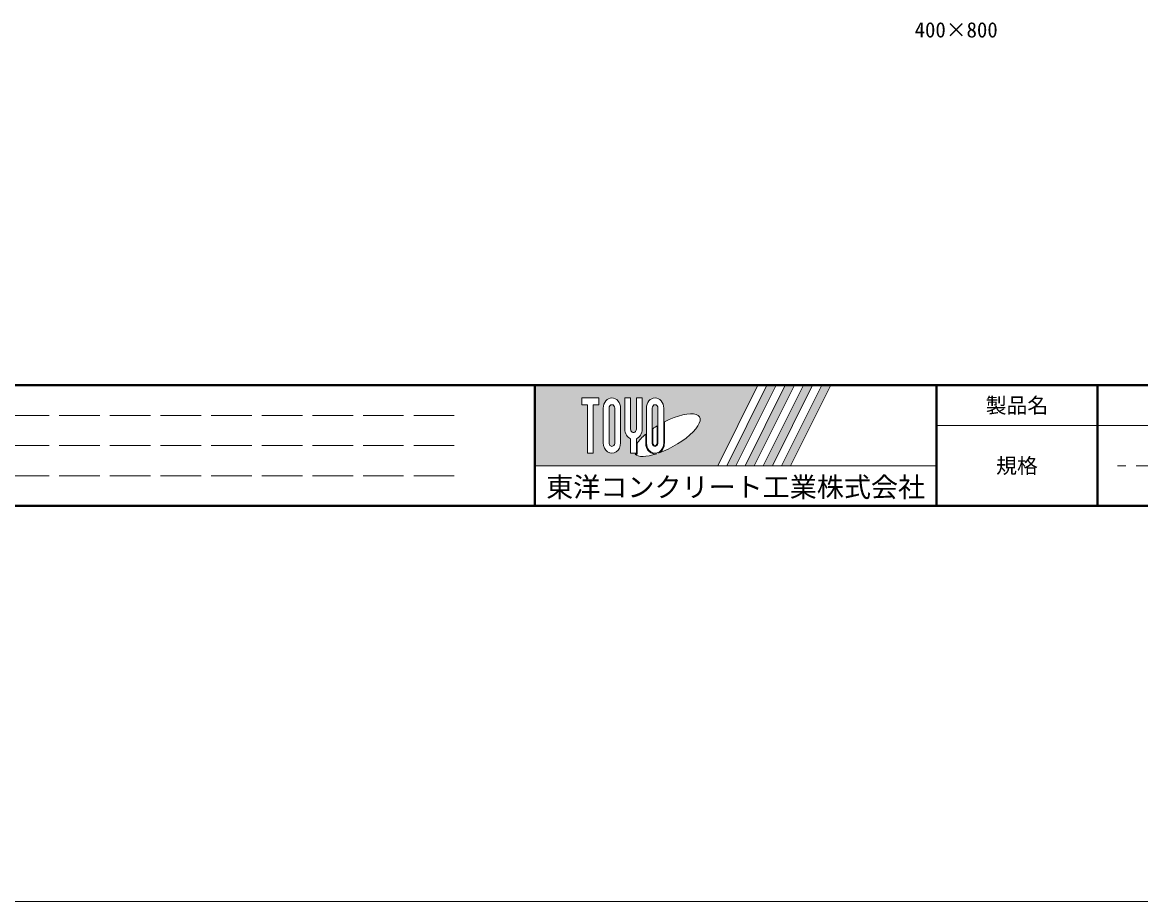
# Model space of a CAD drawing. Units: millimetres at full size; details may follow other scales. Extents: x -3301 to 90699, y 107523 to 139162.
# Drawn here: x 1637 to 5115, y 127269 to 130002 of the extents above; entities that cross this region are included whole.
import ezdxf
from ezdxf.enums import TextEntityAlignment as Align

# ---------------------------------------------------------------- set-up
doc = ezdxf.new("R2010")
doc.units = ezdxf.units.MM
doc.header["$LTSCALE"] = 21
doc.linetypes.add('DASHED', pattern=[7.5, 6, -1.5])
doc.linetypes.add('USER1', pattern=[1.35, 0.75, -0.6])
for name, color, linetype, lineweight in [('0_2', 7, 'USER1', 9), ('図枠', 7, 'Continuous', 5), ('枠', 5, 'Continuous', 13), ('補助線', 8, 'Continuous', 13)]:
    doc.layers.add(name, color=color, linetype=linetype, lineweight=lineweight)
doc.styles.add('ＭＳ ゴシック', font='')
doc.styles.get('ＭＳ ゴシック').set_extended_font_data('MS Gothic')

msp = doc.modelspace()

# ---------------------------------------------------------------- hatches: boundary and pattern name
at = {"layer": '図枠'}
h = msp.add_hatch(color=256, dxfattribs=at)
h.paths.add_polyline_path([(3230.46, 128874.01), (3230.46, 128624.01), (3799.6, 128624.01), (3924.6, 128874.01)])
edge = h.paths.add_edge_path(flags=16)
edge.add_ellipse((3642.27, 128719.21), major_axis=(101.01, 56.54), ratio=0.3471473, start_angle=-144.31122, end_angle=72.1899, ccw=False)
edge.add_ellipse((3604.87, 128694.8), major_axis=(0, 34.38), ratio=0.8463542, start_angle=-160.70346, end_angle=-90)
edge.add_line((3633.96, 128694.8), (3633.96, 128760.33))
edge = h.paths.add_edge_path(flags=16)
edge.add_ellipse((3604.87, 128803.22), major_axis=(0, 31.73), ratio=0.8463542, start_angle=-90, end_angle=90, ccw=False)
edge.add_line((3631.72, 128803.22), (3631.72, 128694.8))
edge.add_ellipse((3604.87, 128694.8), major_axis=(0, 31.73), ratio=0.8463542, start_angle=90, end_angle=-90, ccw=False)
edge.add_line((3578.01, 128694.8), (3578.01, 128803.22))
edge = h.paths.add_edge_path(flags=16)
edge.add_line((3613.82, 128803.22), (3613.82, 128694.8))
edge.add_ellipse((3604.87, 128694.8), major_axis=(0, 10.58), ratio=0.8463542, start_angle=90, end_angle=-90, ccw=False)
edge.add_line((3595.91, 128694.8), (3595.91, 128803.22))
edge.add_ellipse((3604.87, 128803.22), major_axis=(0, 10.58), ratio=0.8463542, start_angle=-90, end_angle=90, ccw=False)
edge = h.paths.add_edge_path(flags=16)
edge.add_line((3611.58, 128747.8), (3611.58, 128694.8))
edge.add_ellipse((3604.87, 128694.8), major_axis=(0, 7.93), ratio=0.8463542, start_angle=90, end_angle=-90, ccw=False)
edge.add_line((3598.15, 128694.8), (3598.15, 128739.13))
edge.add_ellipse((3642.27, 128719.21), major_axis=(101.01, 56.54), ratio=0.3471473, start_angle=107.79174, end_angle=126.47132, ccw=False)
edge = h.paths.add_edge_path(flags=16)
edge.add_ellipse((3537.73, 128737.77), major_axis=(0, 31.73), ratio=0.8463542, start_angle=-163.34117, end_angle=-90, ccw=False)
edge.add_line((3546.68, 128707.86), (3546.68, 128663.07))
edge.add_line((3546.68, 128663.07), (3528.78, 128663.07))
edge.add_line((3528.78, 128663.07), (3528.78, 128707.86))
edge.add_ellipse((3537.73, 128737.77), major_axis=(0, 31.73), ratio=0.8463542, start_angle=90, end_angle=163.34117, ccw=False)
edge.add_line((3510.87, 128737.77), (3510.87, 128834.95))
edge.add_line((3510.87, 128834.95), (3528.78, 128834.95))
edge.add_line((3528.78, 128834.95), (3528.78, 128737.77))
edge.add_ellipse((3537.73, 128737.77), major_axis=(0, 10.58), ratio=0.8463542, start_angle=90, end_angle=-90)
edge.add_line((3546.68, 128737.77), (3546.68, 128834.95))
edge.add_line((3546.68, 128834.95), (3564.58, 128834.95))
edge.add_line((3564.58, 128834.95), (3564.58, 128737.77))
edge = h.paths.add_edge_path(flags=16)
edge.add_line((3575.77, 128722.17), (3575.77, 128694.8))
edge.add_ellipse((3604.87, 128694.8), major_axis=(0, 34.38), ratio=0.8463542, start_angle=90, end_angle=-171.54427)
edge.add_ellipse((3642.27, 128719.21), major_axis=(101.01, 56.54), ratio=0.3471473, start_angle=-178.64954, end_angle=-148.29244, ccw=False)
edge.add_line((3542.82, 128660.43), (3548.92, 128660.43))
edge.add_line((3548.92, 128660.43), (3548.92, 128693.95))
edge.add_ellipse((3642.27, 128719.21), major_axis=(101.01, 56.54), ratio=0.3471473, start_angle=148.21912, end_angle=165.90812, ccw=False)
edge = h.paths.add_edge_path(flags=16)
edge.add_ellipse((3470.59, 128803.22), major_axis=(0, 31.73), ratio=0.8463542, start_angle=-90, end_angle=90, ccw=False)
edge.add_line((3497.44, 128803.22), (3497.44, 128694.8))
edge.add_ellipse((3470.59, 128694.8), major_axis=(0, 31.73), ratio=0.8463542, start_angle=90, end_angle=-90, ccw=False)
edge.add_line((3443.73, 128694.8), (3443.73, 128803.22))
edge = h.paths.add_edge_path(flags=16)
edge.add_line((3479.54, 128803.22), (3479.54, 128694.8))
edge.add_ellipse((3470.59, 128694.8), major_axis=(0, 10.58), ratio=0.8463542, start_angle=90, end_angle=-90, ccw=False)
edge.add_line((3461.64, 128694.8), (3461.64, 128803.22))
edge.add_ellipse((3470.59, 128803.22), major_axis=(0, 10.58), ratio=0.8463542, start_angle=-90, end_angle=90, ccw=False)
h.paths.add_polyline_path([(3430.31, 128834.95), (3430.31, 128813.79), (3412.4, 128813.79), (3412.4, 128663.07), (3394.5, 128663.07), (3394.5, 128813.79), (3376.6, 128813.79), (3376.6, 128834.95)], flags=16)
for points in [[(3827.96, 128624.01), (3856.32, 128624.01), (3981.32, 128874.01), (3952.96, 128874.01)], [(4038.04, 128874.01), (4009.68, 128874.01), (3884.68, 128624.01), (3913.04, 128624.01)], [(4094.76, 128874.01), (4066.4, 128874.01), (3941.4, 128624.01), (3969.76, 128624.01)], [(4151.48, 128874.01), (4123.12, 128874.01), (3998.12, 128624.01), (4026.48, 128624.01)]]:
    msp.add_hatch(color=256, dxfattribs=at).paths.add_polyline_path(points)

# ---------------------------------------------------------------- linework, layer by layer
at = {"layer": '図枠', "lineweight": 40}
for p, q in [((-1175.79, 128874.01), (8574.21, 128874.01)), ((3230.46, 128499.01), (3230.46, 128874.01)), ((4480.46, 128499.01), (4480.46, 128874.01)), ((4980.46, 128499.01), (4980.46, 128874.01)), ((-1175.79, 128499.01), (8574.21, 128499.01))]:
    msp.add_line(p, q, dxfattribs=at)
at = {"layer": '図枠'}
for p, q in [((3230.46, 128874.01), (3924.6, 128874.01)), ((3924.6, 128874.01), (3799.6, 128624.01)), ((3952.96, 128874.01), (3827.96, 128624.01)), ((3981.32, 128874.01), (3856.32, 128624.01)), ((4009.68, 128874.01), (3884.68, 128624.01)), ((4038.04, 128874.01), (3913.04, 128624.01)), ((4066.4, 128874.01), (3941.4, 128624.01)), ((3952.96, 128874.01), (3981.32, 128874.01)), ((4094.76, 128874.01), (3969.76, 128624.01)), ((4123.12, 128874.01), (3998.12, 128624.01)), ((4009.68, 128874.01), (4038.04, 128874.01)), ((4151.48, 128874.01), (4026.48, 128624.01)), ((4066.4, 128874.01), (4094.76, 128874.01)), ((4123.12, 128874.01), (4151.48, 128874.01)), ((3376.6, 128834.95), (3376.6, 128813.79)), ((3376.6, 128834.95), (3430.31, 128834.95)), ((3430.31, 128834.95), (3430.31, 128813.79)), ((3510.87, 128834.95), (3528.78, 128834.95)), ((3510.87, 128737.77), (3510.87, 128834.95)), ((3528.78, 128834.95), (3528.78, 128737.77)), ((3546.68, 128834.95), (3564.58, 128834.95)), ((3546.68, 128737.77), (3546.68, 128834.95)), ((3564.58, 128834.95), (3564.58, 128737.77)), ((3394.5, 128813.79), (3376.6, 128813.79)), ((3394.5, 128813.79), (3394.5, 128663.07)), ((3412.4, 128813.79), (3412.4, 128663.07)), ((3430.31, 128813.79), (3412.4, 128813.79)), ((3443.73, 128803.22), (3443.73, 128694.8)), ((3461.64, 128694.8), (3461.64, 128803.22)), ((3479.54, 128803.22), (3479.54, 128694.8)), ((3497.44, 128694.8), (3497.44, 128803.22)), ((3578.01, 128803.22), (3578.01, 128694.8)), ((3595.91, 128694.8), (3595.91, 128803.22)), ((3613.82, 128803.22), (3613.82, 128694.8)), ((3631.72, 128694.8), (3631.72, 128803.22)), ((3633.96, 128694.8), (3633.96, 128760.33)), ((3598.15, 128694.8), (3598.15, 128739.13)), ((3611.58, 128747.8), (3611.58, 128694.8)), ((3528.78, 128707.86), (3528.78, 128663.07)), ((3546.68, 128707.86), (3546.68, 128663.07)), ((3548.92, 128693.95), (3548.92, 128660.43)), ((3575.77, 128722.17), (3575.77, 128694.8)), ((3412.4, 128663.07), (3394.5, 128663.07)), ((3546.68, 128663.07), (3528.78, 128663.07)), ((3542.82, 128660.43), (3548.92, 128660.43)), ((3230.46, 128624.01), (3799.6, 128624.01)), ((3827.96, 128624.01), (3856.32, 128624.01)), ((3884.68, 128624.01), (3913.04, 128624.01)), ((3941.4, 128624.01), (3969.76, 128624.01)), ((3998.12, 128624.01), (4026.48, 128624.01))]:
    msp.add_line(p, q, dxfattribs=at)
at = {"layer": '図枠', "linetype": 'DASHED', "lineweight": 9}
for p, q in [((2980.46, 128780.26), (-925.79, 128780.26)), ((2980.46, 128686.51), (-925.79, 128686.51)), ((7274.21, 128624.01), (5042.96, 128624.01)), ((2980.46, 128592.76), (-925.79, 128592.76))]:
    msp.add_line(p, q, dxfattribs=at)
at = {"layer": '図枠', "lineweight": 13}
msp.add_line((8574.21, 128749.01), (4480.46, 128749.01), dxfattribs=at)
at = {"layer": '図枠'}
for centre, major_axis, ratio, start_param, end_param in [((3470.59, 128803.22), (0, 31.73), 0.846354, 4.712389, 7.8539816), ((3604.87, 128803.22), (0, 31.73), 0.846354, 4.712389, 7.8539816), ((3470.59, 128803.22), (0, 10.58), 0.846354, 4.712389, 7.8539816), ((3604.87, 128803.22), (0, 10.58), 0.846354, 4.712389, 7.8539816), ((3642.27, 128719.21), (101.01, 56.54), 0.347147, 4.2621853, 7.7429163), ((3537.73, 128737.77), (0, 31.73), 0.846354, 1.5707963, 2.8017557), ((3537.73, 128737.77), (0, 10.58), 0.846354, 1.5707963, 4.712389), ((3537.73, 128737.77), (0, 31.73), 0.846354, 3.4814296, 4.712389), ((3642.27, 128719.21), (101.01, 56.54), 0.347147, 1.6817405, 1.8219833), ((3470.59, 128694.8), (0, 31.73), 0.846354, 1.5707963, 4.712389), ((3470.59, 128694.8), (0, 10.58), 0.846354, 1.5707963, 4.712389), ((3642.27, 128719.21), (101.01, 56.54), 0.347147, 2.0815197, 2.5155126), ((3604.87, 128694.8), (0, 34.38), 0.846354, 1.5707963, 3.3154679), ((3604.87, 128694.8), (0, 31.73), 0.846354, 1.5707963, 4.712389), ((3604.87, 128694.8), (0, 10.58), 0.846354, 1.5707963, 4.712389), ((3604.87, 128694.8), (0, 7.93), 0.846354, 1.5707963, 4.712389), ((3604.87, 128694.8), (0, 34.38), 0.846354, 3.5338438, 4.712389), ((3642.27, 128719.21), (101.01, 56.54), 0.347147, 3.2093975, 4.2004451)]:
    msp.add_ellipse(centre, major_axis=major_axis, ratio=ratio, start_param=start_param, end_param=end_param, dxfattribs=at)
at = {"layer": '枠'}
msp.add_line((-3300.79, 127269.03), (24699.21, 127269.03), dxfattribs=at)
at = {"layer": '補助線'}
msp.add_line((3230.46, 128624.01), (4480.46, 128624.01), dxfattribs=at)

# ---------------------------------------------------------------- texts
at = {"layer": '0_2', "style": 'ＭＳ ゴシック'}
msp.add_text('400×800', height=47.47, dxfattribs=at).set_placement((4541.39, 129979.03), align=Align.MIDDLE_CENTER)
at = {"layer": '図枠', "style": 'ＭＳ ゴシック'}
for s, height, p in [('製品名', 47.47, (4730.46, 128811.51)), ('規格', 47.47, (4730.46, 128624.01)), ('東洋コンクリート工業株式会社', 61.71, (3855.46, 128557.6))]:
    msp.add_text(s, height=height, dxfattribs=at).set_placement(p, align=Align.MIDDLE_CENTER)

doc.saveas('drawing.dxf')
